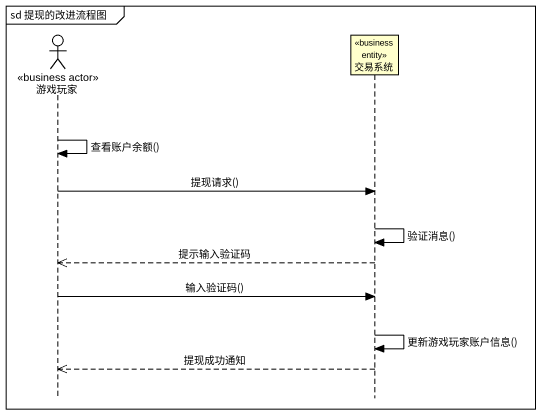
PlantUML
@startuml
mainframe sd 提现的改进流程图
hide footbox
actor 游戏玩家 <<business actor>>
participant 交易系统 <<business entity>>

游戏玩家 -> 游戏玩家 : 查看账户余额()
游戏玩家 -> 交易系统 : 提现请求()
交易系统 -> 交易系统 : 验证消息()
交易系统 -->> 游戏玩家 : 提示输入验证码
游戏玩家 -> 交易系统 : 输入验证码()
交易系统 -> 交易系统 : 更新游戏玩家账户信息()
交易系统 -->> 游戏玩家 : 提现成功通知
@enduml
